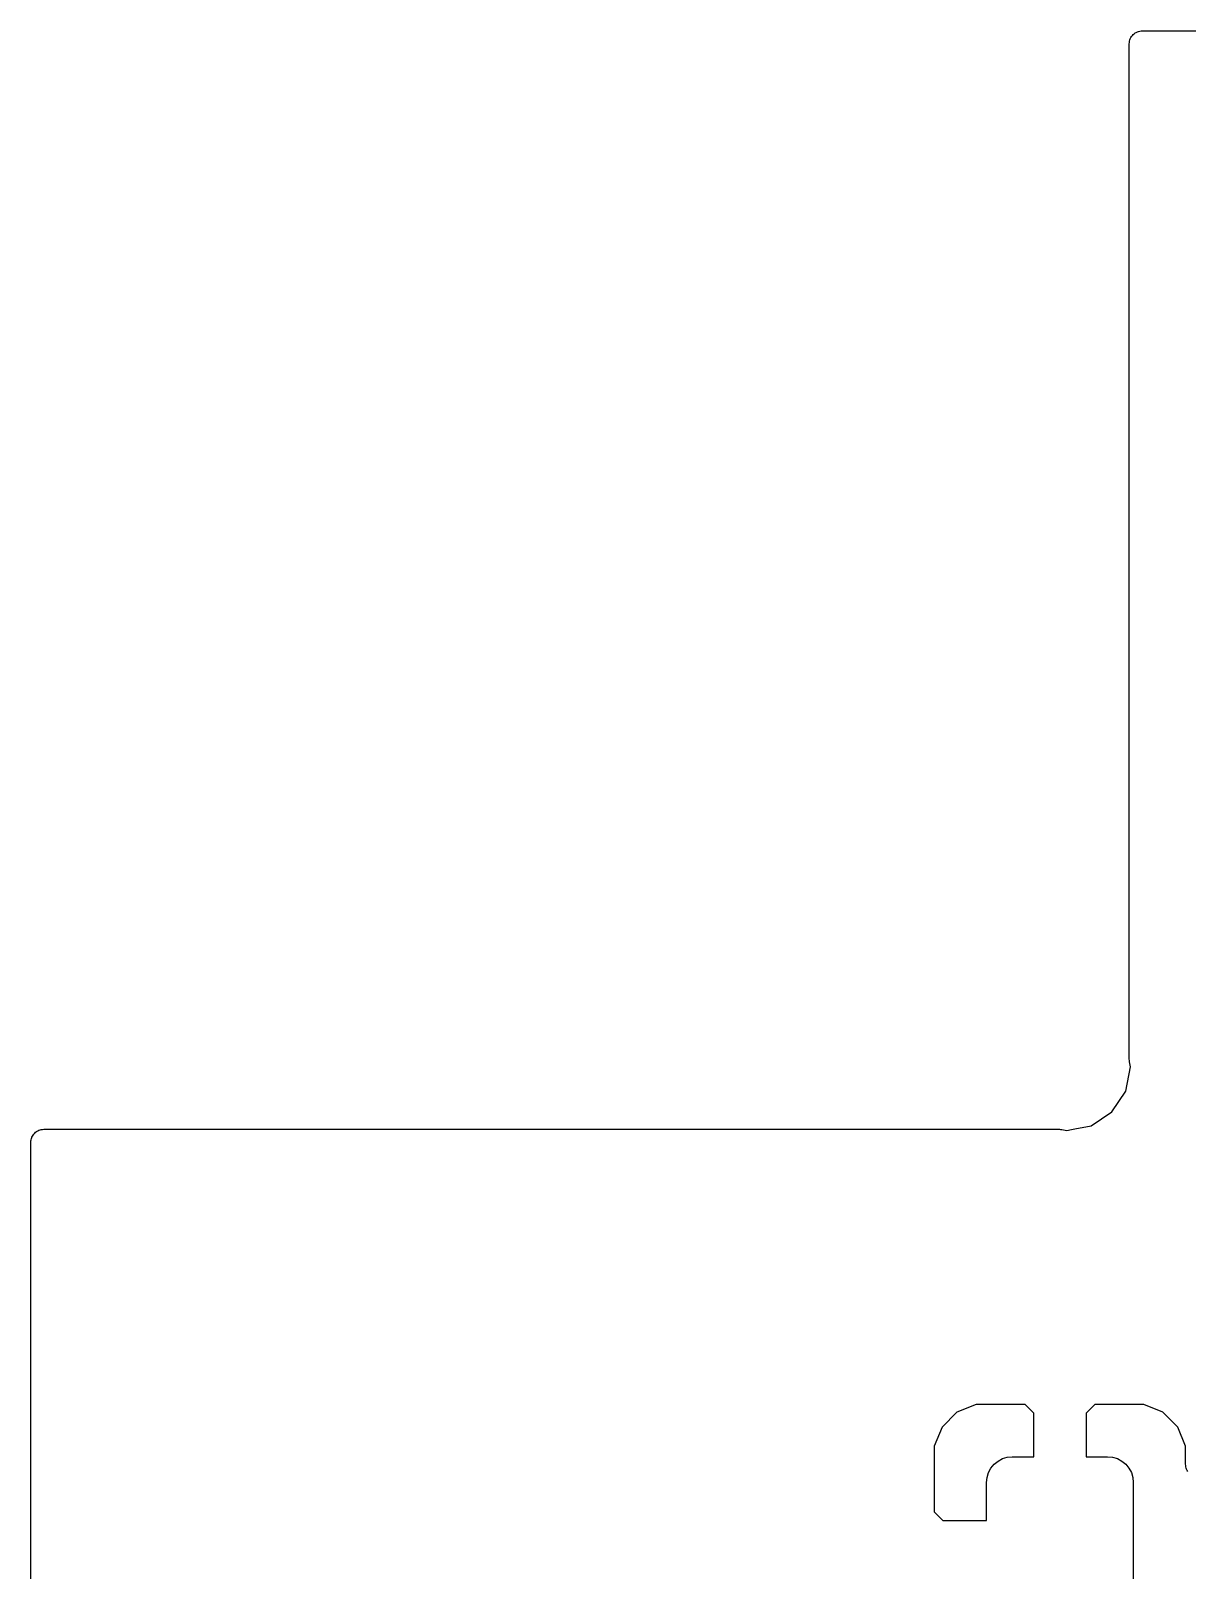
# Model space of a CAD drawing. Extents: x 103.3 to 173.2, y -93.7 to -52.1.
# Drawn here: x 103.33 to 114.56, y -67.03 to -52.08 of the extents above; entities that cross this region are included whole.
import ezdxf

# ---------------------------------------------------------------- set-up
doc = ezdxf.new("R2010")
doc.units = 0
doc.header["$MEASUREMENT"] = 0
doc.layers.add('BLACK', color=7, linetype='CONTINUOUS')

msp = doc.modelspace()

# ---------------------------------------------------------------- linework, layer by layer
at = {"layer": 'BLACK', "linetype": 'CONTINUOUS'}
for p, q in [((113.997, -52.1806), (114, -52.1692)), ((114, -52.1692), (114.004, -52.1578)), ((114.004, -52.157), (114.01, -52.1465)), ((114.004, -52.1574), (114.004, -52.157)), ((114.004, -52.1578), (114.004, -52.1574)), ((114.01, -52.1465), (114.016, -52.136)), ((114.016, -52.1352), (114.024, -52.1261)), ((114.016, -52.1356), (114.016, -52.1352)), ((114.016, -52.136), (114.016, -52.1356)), ((114.024, -52.1261), (114.032, -52.1169)), ((114.032, -52.1163), (114.041, -52.1088)), ((114.032, -52.1166), (114.032, -52.1163)), ((114.032, -52.1169), (114.032, -52.1166)), ((114.041, -52.1088), (114.051, -52.1012)), ((114.051, -52.1007), (114.062, -52.0952)), ((114.051, -52.101), (114.051, -52.1007)), ((114.051, -52.1012), (114.051, -52.101)), ((114.062, -52.0952), (114.073, -52.0896)), ((114.073, -52.0892), (114.085, -52.0859)), ((114.073, -52.0895), (114.073, -52.0892)), ((114.073, -52.0896), (114.073, -52.0895)), ((114.085, -52.0859), (114.096, -52.0824)), ((114.096, -52.0824), (114.097, -52.0824)), ((114.097, -52.0822), (114.109, -52.0812)), ((114.097, -52.0824), (114.097, -52.0822)), ((114.109, -52.0812), (114.121, -52.08)), ((114.121, -52.08), (162.435, -52.08)), ((113.994, -52.2052), (113.995, -52.1933)), ((113.994, -52.2061), (113.994, -52.2052)), ((113.994, -52.207), (113.994, -52.2061)), ((113.994, -52.2061), (113.994, -52.2061)), ((113.994, -52.2061), (113.994, -52.2061)), ((113.994, -62.0676), (113.994, -52.207)), ((113.995, -52.1933), (113.997, -52.1815)), ((113.997, -52.181), (113.997, -52.1806)), ((113.997, -52.1815), (113.997, -52.181)), ((113.959, -62.3772), (114.006, -62.14)), ((113.995, -62.0791), (113.994, -62.0676)), ((113.996, -62.0906), (113.995, -62.0791)), ((113.996, -62.0924), (113.996, -62.0906)), ((114.006, -62.14), (113.996, -62.0924)), ((113.824, -62.5783), (113.959, -62.3772)), ((113.623, -62.7127), (113.824, -62.5783)), ((103.356, -62.7941), (103.364, -62.7849)), ((103.364, -62.7843), (103.373, -62.7768)), ((103.364, -62.7846), (103.364, -62.7843)), ((103.364, -62.7849), (103.364, -62.7846)), ((103.373, -62.7768), (103.383, -62.7692)), ((103.383, -62.7687), (103.394, -62.7632)), ((103.383, -62.769), (103.383, -62.7687)), ((103.383, -62.7692), (103.383, -62.769)), ((103.394, -62.7632), (103.405, -62.7576)), ((103.405, -62.7572), (103.417, -62.7539)), ((103.405, -62.7575), (103.405, -62.7572)), ((103.405, -62.7576), (103.405, -62.7575)), ((103.417, -62.7539), (103.428, -62.7504)), ((103.428, -62.7504), (103.429, -62.7504)), ((103.429, -62.7502), (103.441, -62.7492)), ((103.429, -62.7504), (103.429, -62.7502)), ((103.441, -62.7492), (103.453, -62.748)), ((103.453, -62.748), (113.314, -62.748)), ((113.314, -62.748), (113.314, -62.748)), ((113.314, -62.748), (113.314, -62.748)), ((113.314, -62.748), (113.314, -62.748)), ((113.314, -62.748), (113.315, -62.748)), ((113.315, -62.748), (113.327, -62.7493)), ((113.327, -62.7493), (113.338, -62.7504)), ((113.338, -62.7504), (113.386, -62.7599)), ((113.386, -62.7599), (113.434, -62.7504)), ((113.434, -62.7504), (113.466, -62.744)), ((113.434, -62.7504), (113.434, -62.7504)), ((113.466, -62.744), (113.623, -62.7127)), ((113.466, -62.744), (113.466, -62.744)), ((103.326, -62.8732), (103.327, -62.8613)), ((103.326, -62.8741), (103.326, -62.8732)), ((103.326, -62.875), (103.326, -62.8741)), ((103.326, -62.8741), (103.326, -62.8741)), ((103.326, -62.8741), (103.326, -62.8741)), ((103.326, -93.5868), (103.326, -62.875)), ((103.327, -62.8613), (103.329, -62.8495)), ((103.329, -62.8486), (103.332, -62.8372)), ((103.329, -62.849), (103.329, -62.8486)), ((103.329, -62.8495), (103.329, -62.849)), ((103.332, -62.8372), (103.336, -62.8258)), ((103.336, -62.825), (103.342, -62.8145)), ((103.336, -62.8254), (103.336, -62.825)), ((103.336, -62.8258), (103.336, -62.8254)), ((103.342, -62.8145), (103.348, -62.804)), ((103.348, -62.8032), (103.356, -62.7941)), ((103.348, -62.8036), (103.348, -62.8032)), ((103.348, -62.804), (103.348, -62.8036)), ((112.507, -65.419), (112.32, -65.4963)), ((112.982, -65.419), (112.507, -65.419)), ((113.066, -65.5034), (112.982, -65.419)), ((113.659, -65.419), (113.575, -65.5034)), ((114.134, -65.419), (113.659, -65.419)), ((114.321, -65.4963), (114.134, -65.419)), ((112.32, -65.4963), (112.177, -65.6392)), ((113.066, -65.927), (113.066, -65.5034)), ((113.575, -65.5034), (113.575, -65.927)), ((114.464, -65.6392), (114.321, -65.4963)), ((112.177, -65.6392), (112.1, -65.826)), ((114.541, -65.826), (114.464, -65.6392)), ((112.1, -65.826), (112.1, -66.4636)), ((112.809, -65.9318), (112.858, -65.927)), ((112.858, -65.927), (113.066, -65.927)), ((113.575, -65.927), (113.783, -65.927)), ((113.783, -65.927), (113.832, -65.9318)), ((114.541, -66.0009), (114.541, -65.826)), ((112.627, -66.0813), (112.65, -66.0381)), ((112.65, -66.0381), (112.681, -66.0002)), ((112.681, -66.0002), (112.719, -65.9691)), ((112.719, -65.9691), (112.762, -65.946)), ((112.762, -65.946), (112.809, -65.9318)), ((113.832, -65.9318), (113.879, -65.946)), ((113.879, -65.946), (113.922, -65.9691)), ((113.922, -65.9691), (113.96, -66.0002)), ((113.96, -66.0002), (113.991, -66.0381)), ((113.991, -66.0381), (114.014, -66.0813)), ((114.542, -66.0128), (114.541, -66.0009)), ((114.543, -66.025), (114.542, -66.0128)), ((114.543, -66.0253), (114.543, -66.025)), ((114.543, -66.0255), (114.543, -66.0253)), ((114.547, -66.037), (114.543, -66.0255)), ((114.55, -66.0488), (114.547, -66.037)), ((114.551, -66.049), (114.55, -66.0488)), ((114.551, -66.0493), (114.551, -66.049)), ((114.556, -66.0599), (114.551, -66.0493)), ((114.562, -66.0707), (114.556, -66.0599)), ((112.608, -66.177), (112.613, -66.1282)), ((112.608, -66.548), (112.608, -66.177)), ((112.613, -66.1282), (112.627, -66.0813)), ((114.014, -66.0813), (114.028, -66.1282)), ((114.028, -66.1282), (114.033, -66.177)), ((114.033, -66.177), (114.033, -67.427)), ((112.1, -66.4636), (112.184, -66.548)), ((112.184, -66.548), (112.608, -66.548))]:
    msp.add_line(p, q, dxfattribs=at)

doc.saveas('drawing.dxf')
